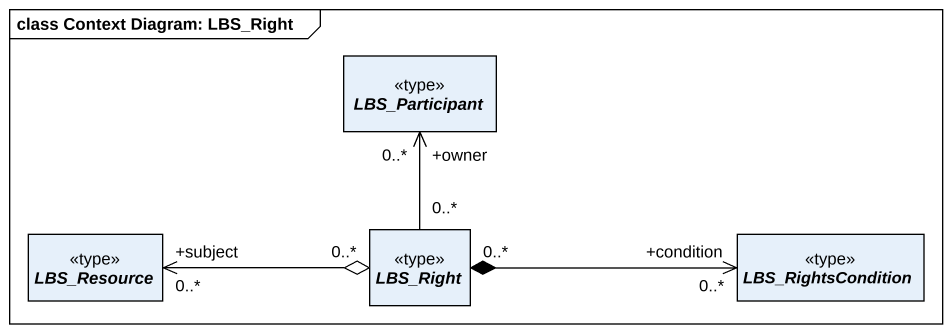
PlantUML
@startuml
mainframe class Context Diagram: LBS_Right
hide circle
hide empty members
abstract class LBS_Participant <<type>>
abstract class LBS_Resource <<type>>
abstract class LBS_Right <<type>>
abstract class LBS_RightsCondition <<type>>
LBS_Right "0..*" -up-> "+owner\n0..*" LBS_Participant
LBS_Right "0..*" o-left-> "+subject\n0..*" LBS_Resource
LBS_Right "0..*" *-right-> "+condition\n0..*" LBS_RightsCondition
@enduml
